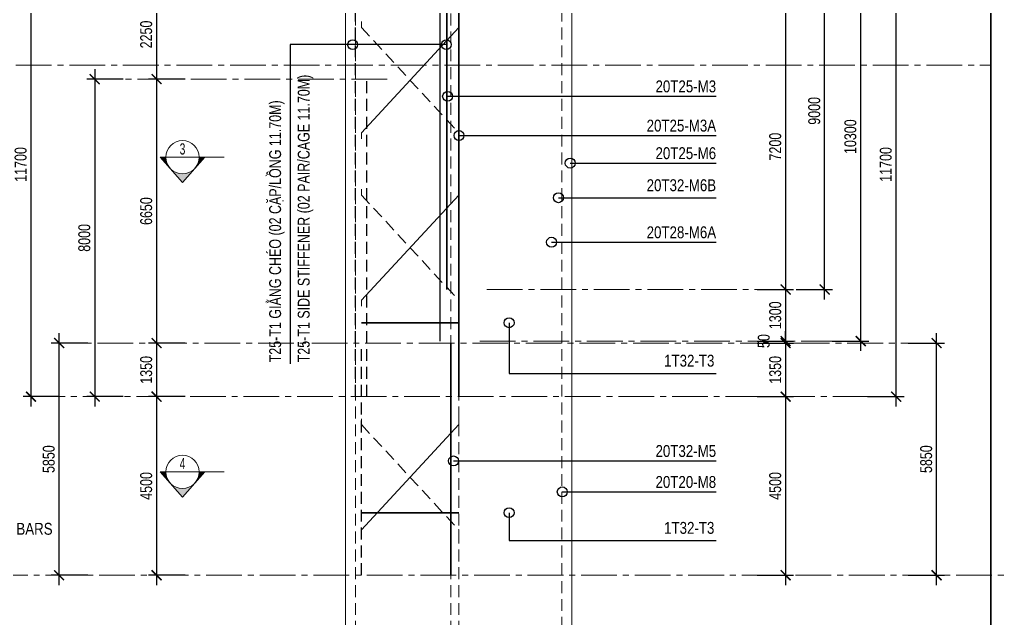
# Model space of a CAD drawing. Header units: millimetres. Extents: x 2746337 to 7547699, y -363432 to 15720.
# Drawn here: x 3775289 to 3799985, y -26997 to -11910 of the extents above; entities that cross this region are included whole.
import ezdxf
from ezdxf.enums import TextEntityAlignment as Align

# ---------------------------------------------------------------- set-up
doc = ezdxf.new("R2010")
doc.units = ezdxf.units.MM
doc.header["$LTSCALE"] = 1200
doc.header["$PDMODE"] = 3
for name, pattern in [('CENTER2', [1.125, 0.75, -0.125, 0.125, -0.125]), ('CONTINOUS', [0]), ('HIDDEN', [0.375, 0.25, -0.125])]:
    doc.linetypes.add(name, pattern=pattern)
for name, color, linetype, lineweight in [('1', 9, 'Continuous', 13), ('BOUND', 3, 'Continuous', 20), ('C1CO', 4, 'Continuous', 35), ('Grid line', 160, 'CENTER2', 5), ('HIDE', 8, 'HIDDEN', 13), ('K-THUOC', 1, 'Continuous', 18), ('LEADER', 8, 'Continuous', 9), ('T1CO', 4, 'Continuous', 20), ('T1HI', 4, 'HIDDEN', 13), ('TCCO', 4, 'Continuous', 35), ('TCHI', 4, 'HIDDEN', 30), ('TEXTMA', 2, 'Continuous', 13), ('TEXTVN', 2, 'Continuous', 20)]:
    doc.layers.add(name, color=color, linetype=linetype, lineweight=lineweight)
doc.styles.add('DB_Arial', font='arial.ttf', dxfattribs={"width": 0.8})
doc.styles.add('SMTEXT', font='arial.ttf', dxfattribs={"width": 0.75})
doc.styles.add('TEXTVN', font='VHELVCN.TTF', dxfattribs={"width": 0.8})
doc.dimstyles.new('BSV1-100', dxfattribs={"dimtxt": 300, "dimasz": 250, "dimexe": 200, "dimexo": 0, "dimgap": 108, "dimtad": 1, "dimdec": 0, "dimdsep": 46, "dimtxsty": 'SMTEXT', "dimblk": 'ARCHTICK', "dimcen": 100, "dimdle": 250, "dimclrd": 256, "dimclre": 256, "dimclrt": 1, "dimadec": 0, "dimazin": 0, "dimtfac": 1, "dimtdec": 0, "dimtix": 1, "dimtmove": 2, "dimatfit": 3, "dimfxl": 720, "dimfxlon": 1, "dimtolj": 1, "dimtzin": 0, "dimarcsym": 0})
doc.dimstyles.new('BSV25', dxfattribs={"dimtxt": 300, "dimasz": 250, "dimexe": 200, "dimexo": 0, "dimgap": 108, "dimtad": 1, "dimdec": 0, "dimlfac": 0.25, "dimdsep": 46, "dimtxsty": 'SMTEXT', "dimblk": 'ARCHTICK', "dimcen": 100, "dimdle": 250, "dimclrd": 256, "dimclre": 256, "dimclrt": 2, "dimadec": 0, "dimazin": 0, "dimtfac": 1, "dimtdec": 0, "dimtix": 1, "dimtmove": 2, "dimatfit": 3, "dimfxl": 800, "dimfxlon": 1, "dimtolj": 1, "dimtzin": 0, "dimarcsym": 0})

# ---------------------------------------------------------------- blocks, each defined once
blk = doc.blocks.new('_ArchTick')
at = {"color": 0, "linetype": 'ByBlock', "const_width": 0.15}
blk.add_lwpolyline([(-0.5, -0.5), (0.5, 0.5)], dxfattribs=at)
blk = doc.blocks.new('*D2662')
at = {"layer": 'Defpoints', "color": 0, "transparency": 16777216}
for p in [(3804039, -9260), (3768926, -13060), (3804039, -13060)]:
    blk.add_point(p, dxfattribs=at)
at = {"layer": 'K-THUOC', "lineweight": -2, "transparency": 16777216}
for p, q in [((3768926, -9010), (3768926, -13310)), ((3769646, -9260), (3768726, -9260)), ((3769646, -13060), (3768726, -13060))]:
    blk.add_line(p, q, dxfattribs=at)
at = {"layer": 'K-THUOC', "lineweight": -2, "transparency": 16777216, "xscale": 250, "yscale": 250, "zscale": 250}
for p, rotation in [((3768926, -9260), 90), ((3768926, -13060), 270)]:
    blk.add_blockref('_ArchTick', p, dxfattribs=dict(at, rotation=rotation))
at = {"layer": 'K-THUOC', "color": 1, "transparency": 16777216, "insert": (3768665, -11160), "char_height": 300, "attachment_point": 5, "rotation": 90, "style": 'SMTEXT'}
blk.add_mtext('\\A1;3800', dxfattribs=at)
blk = doc.blocks.new('SIGSEC')
at = {"layer": '1', "lineweight": 9}
h = blk.add_hatch(color=256, dxfattribs=at)
h.dxf.hatch_style = 1
h.paths.add_polyline_path([(-420, 0), (-560, 0), (-315, -278, -0.182676)])
h = blk.add_hatch(color=256, dxfattribs=at)
h.dxf.hatch_style = 1
h.paths.add_polyline_path([(560, 0), (420, 0, -0.182676), (315, -278)])
h = blk.add_hatch(color=256, dxfattribs=at)
h.dxf.hatch_style = 1
h.paths.add_polyline_path([(315, -278, -0.451416), (-315, -278), (0, -635)])
at = {"layer": '1', "lineweight": 9, "elevation": 0}
blk.add_lwpolyline([(1050, 0), (-560, 0), (0, -635), (560, 0)], dxfattribs=at)
at = {"layer": '1', "lineweight": 9}
blk.add_circle((0, 0), 420, dxfattribs=at)
at = {"layer": 'BOUND', "lineweight": 9, "style": 'TEXTVN', "width": 0.8}
blk.add_attdef('SEC', text='', height=280, dxfattribs=at).set_placement((0, 210, 0), align=Align.MIDDLE_CENTER)
blk = doc.blocks.new('*D2713')
at = {"layer": 'Defpoints', "color": 0, "transparency": 16777216}
for p in [(3787822, -11510), (3787822, -18710), (3794597, -18710)]:
    blk.add_point(p, dxfattribs=at)
at = {"layer": 'K-THUOC', "lineweight": -2, "transparency": 16777216}
for p, q in [((3794597, -11260), (3794597, -18960)), ((3793877, -11510), (3794797, -11510)), ((3793877, -18710), (3794797, -18710))]:
    blk.add_line(p, q, dxfattribs=at)
at = {"layer": 'K-THUOC', "lineweight": -2, "transparency": 16777216, "xscale": 250, "yscale": 250, "zscale": 250}
for p, rotation in [((3794597, -11510), 90), ((3794597, -18710), 270)]:
    blk.add_blockref('_ArchTick', p, dxfattribs=dict(at, rotation=rotation))
at = {"layer": 'K-THUOC', "color": 1, "transparency": 16777216, "insert": (3794336, -15110), "char_height": 300, "attachment_point": 5, "rotation": 90, "style": 'SMTEXT'}
blk.add_mtext('\\A1;7200', dxfattribs=at)
blk = doc.blocks.new('*D2714')
at = {"layer": 'Defpoints', "color": 0, "transparency": 16777216}
for p in [(3787822, -20010), (3787822, -20060), (3794597, -20060)]:
    blk.add_point(p, dxfattribs=at)
at = {"layer": 'K-THUOC', "lineweight": -2, "transparency": 16777216}
for p, q in [((3794597, -20010), (3794597, -19760)), ((3793877, -20010), (3794797, -20010)), ((3793877, -20060), (3794797, -20060)), ((3794597, -20010), (3794597, -20060)), ((3794597, -20060), (3794597, -20310))]:
    blk.add_line(p, q, dxfattribs=at)
at = {"layer": 'K-THUOC', "lineweight": -2, "transparency": 16777216, "xscale": 250, "yscale": 250, "zscale": 250}
for p, rotation in [((3794597, -20010), 270), ((3794597, -20060), 90)]:
    blk.add_blockref('_ArchTick', p, dxfattribs=dict(at, rotation=rotation))
at = {"layer": 'K-THUOC', "color": 1, "transparency": 16777216, "insert": (3794047, -20010), "char_height": 300, "attachment_point": 5, "rotation": 90, "style": 'SMTEXT'}
blk.add_mtext('\\A1;50', dxfattribs=at)
blk = doc.blocks.new('*D2715')
at = {"layer": 'Defpoints', "color": 0, "transparency": 16777216}
for p in [(3787822, -20060), (3787822, -21410), (3794597, -21410)]:
    blk.add_point(p, dxfattribs=at)
at = {"layer": 'K-THUOC', "lineweight": -2, "transparency": 16777216}
for p, q in [((3794597, -19810), (3794597, -21660)), ((3793877, -20060), (3794797, -20060)), ((3793877, -21410), (3794797, -21410))]:
    blk.add_line(p, q, dxfattribs=at)
at = {"layer": 'K-THUOC', "lineweight": -2, "transparency": 16777216, "xscale": 250, "yscale": 250, "zscale": 250}
for p, rotation in [((3794597, -20060), 90), ((3794597, -21410), 270)]:
    blk.add_blockref('_ArchTick', p, dxfattribs=dict(at, rotation=rotation))
at = {"layer": 'K-THUOC', "color": 1, "transparency": 16777216, "insert": (3794336, -20735), "char_height": 300, "attachment_point": 5, "rotation": 90, "style": 'SMTEXT'}
blk.add_mtext('\\A1;1350', dxfattribs=at)
blk = doc.blocks.new('*D2716')
at = {"layer": 'Defpoints', "color": 0, "transparency": 16777216}
for p in [(3787472, -21410), (3787822, -25910), (3794597, -25910)]:
    blk.add_point(p, dxfattribs=at)
at = {"layer": 'K-THUOC', "lineweight": -2, "transparency": 16777216}
for p, q in [((3794597, -21160), (3794597, -26160)), ((3793877, -21410), (3794797, -21410)), ((3793877, -25910), (3794797, -25910))]:
    blk.add_line(p, q, dxfattribs=at)
at = {"layer": 'K-THUOC', "lineweight": -2, "transparency": 16777216, "xscale": 250, "yscale": 250, "zscale": 250}
for p, rotation in [((3794597, -21410), 90), ((3794597, -25910), 270)]:
    blk.add_blockref('_ArchTick', p, dxfattribs=dict(at, rotation=rotation))
at = {"layer": 'K-THUOC', "color": 1, "transparency": 16777216, "insert": (3794336, -23660), "char_height": 300, "attachment_point": 5, "rotation": 90, "style": 'SMTEXT'}
blk.add_mtext('\\A1;4500', dxfattribs=at)
blk = doc.blocks.new('*D2717')
at = {"layer": 'Defpoints', "color": 0, "transparency": 16777216}
for p in [(3787322, -20060), (3798402, -20060), (3787322, -25910)]:
    blk.add_point(p, dxfattribs=at)
at = {"layer": 'K-THUOC', "lineweight": -2, "transparency": 16777216}
for p, q in [((3798402, -26160), (3798402, -19810)), ((3797682, -20060), (3798602, -20060)), ((3797682, -25910), (3798602, -25910))]:
    blk.add_line(p, q, dxfattribs=at)
at = {"layer": 'K-THUOC', "lineweight": -2, "transparency": 16777216, "xscale": 250, "yscale": 250, "zscale": 250}
for p, rotation in [((3798402, -20060), 90), ((3798402, -25910), 270)]:
    blk.add_blockref('_ArchTick', p, dxfattribs=dict(at, rotation=rotation))
at = {"layer": 'K-THUOC', "color": 1, "transparency": 16777216, "insert": (3798141, -22985), "char_height": 300, "attachment_point": 5, "rotation": 90, "style": 'SMTEXT'}
blk.add_mtext('\\A1;5850', dxfattribs=at)
blk = doc.blocks.new('*D2718')
at = {"layer": 'Defpoints', "color": 0, "transparency": 16777216}
for p in [(3786771, -9710), (3797384, -9710), (3786771, -21410)]:
    blk.add_point(p, dxfattribs=at)
at = {"layer": 'K-THUOC', "lineweight": -2, "transparency": 16777216}
for p, q in [((3797384, -21660), (3797384, -9460)), ((3796664, -9710), (3797584, -9710)), ((3796664, -21410), (3797584, -21410))]:
    blk.add_line(p, q, dxfattribs=at)
at = {"layer": 'K-THUOC', "lineweight": -2, "transparency": 16777216, "xscale": 250, "yscale": 250, "zscale": 250}
for p, rotation in [((3797384, -9710), 90), ((3797384, -21410), 270)]:
    blk.add_blockref('_ArchTick', p, dxfattribs=dict(at, rotation=rotation))
at = {"layer": 'K-THUOC', "color": 1, "transparency": 16777216, "insert": (3797122, -15560), "char_height": 300, "attachment_point": 5, "rotation": 90, "style": 'SMTEXT'}
blk.add_mtext('\\A1;11700', dxfattribs=at)
blk = doc.blocks.new('*D2721')
at = {"layer": 'Defpoints', "color": 0, "transparency": 16777216}
for p in [(3786890, -9710), (3796491, -9710), (3786890, -20010)]:
    blk.add_point(p, dxfattribs=at)
at = {"layer": 'K-THUOC', "lineweight": -2, "transparency": 16777216}
for p, q in [((3796491, -20260), (3796491, -9460)), ((3795771, -9710), (3796691, -9710)), ((3795771, -20010), (3796691, -20010))]:
    blk.add_line(p, q, dxfattribs=at)
at = {"layer": 'K-THUOC', "lineweight": -2, "transparency": 16777216, "xscale": 250, "yscale": 250, "zscale": 250}
for p, rotation in [((3796491, -9710), 90), ((3796491, -20010), 270)]:
    blk.add_blockref('_ArchTick', p, dxfattribs=dict(at, rotation=rotation))
at = {"layer": 'K-THUOC', "color": 1, "transparency": 16777216, "insert": (3796230, -14860), "char_height": 300, "attachment_point": 5, "rotation": 90, "style": 'SMTEXT'}
blk.add_mtext('\\A1;10300', dxfattribs=at)
blk = doc.blocks.new('*D2722')
at = {"layer": 'Defpoints', "color": 0, "transparency": 16777216}
for p in [(3787065, -9710), (3795580, -9710), (3787065, -18710)]:
    blk.add_point(p, dxfattribs=at)
at = {"layer": 'K-THUOC', "lineweight": -2, "transparency": 16777216}
for p, q in [((3795580, -18960), (3795580, -9460)), ((3794860, -9710), (3795780, -9710)), ((3794860, -18710), (3795780, -18710))]:
    blk.add_line(p, q, dxfattribs=at)
at = {"layer": 'K-THUOC', "lineweight": -2, "transparency": 16777216, "xscale": 250, "yscale": 250, "zscale": 250}
for p, rotation in [((3795580, -9710), 90), ((3795580, -18710), 270)]:
    blk.add_blockref('_ArchTick', p, dxfattribs=dict(at, rotation=rotation))
at = {"layer": 'K-THUOC', "color": 1, "transparency": 16777216, "insert": (3795319, -14210), "char_height": 300, "attachment_point": 5, "rotation": 90, "style": 'SMTEXT'}
blk.add_mtext('\\A1;9000', dxfattribs=at)
blk = doc.blocks.new('*D2725')
at = {"layer": 'Defpoints', "color": 0, "transparency": 16777216}
for p in [(3783798, -11160), (3778742, -13410), (3783822, -13410)]:
    blk.add_point(p, dxfattribs=at)
at = {"layer": 'K-THUOC', "lineweight": -2, "transparency": 16777216}
for p, q in [((3778742, -10910), (3778742, -13660)), ((3779462, -11160), (3778542, -11160)), ((3779462, -13410), (3778542, -13410))]:
    blk.add_line(p, q, dxfattribs=at)
at = {"layer": 'K-THUOC', "lineweight": -2, "transparency": 16777216, "xscale": 250, "yscale": 250, "zscale": 250}
for p, rotation in [((3778742, -11160), 90), ((3778742, -13410), 270)]:
    blk.add_blockref('_ArchTick', p, dxfattribs=dict(at, rotation=rotation))
at = {"layer": 'K-THUOC', "color": 1, "transparency": 16777216, "insert": (3778481, -12285), "char_height": 300, "attachment_point": 5, "rotation": 90, "style": 'SMTEXT'}
blk.add_mtext('\\A1;2250', dxfattribs=at)
blk = doc.blocks.new('*D2726')
at = {"layer": 'Defpoints', "color": 0, "transparency": 16777216}
for p in [(3783798, -21410), (3778742, -25910), (3783798, -25910)]:
    blk.add_point(p, dxfattribs=at)
at = {"layer": 'K-THUOC', "lineweight": -2, "transparency": 16777216}
for p, q in [((3778742, -21160), (3778742, -26160)), ((3779462, -21410), (3778542, -21410)), ((3779462, -25910), (3778542, -25910))]:
    blk.add_line(p, q, dxfattribs=at)
at = {"layer": 'K-THUOC', "lineweight": -2, "transparency": 16777216, "xscale": 250, "yscale": 250, "zscale": 250}
for p, rotation in [((3778742, -21410), 90), ((3778742, -25910), 270)]:
    blk.add_blockref('_ArchTick', p, dxfattribs=dict(at, rotation=rotation))
at = {"layer": 'K-THUOC', "color": 1, "transparency": 16777216, "insert": (3778481, -23660), "char_height": 300, "attachment_point": 5, "rotation": 90, "style": 'SMTEXT'}
blk.add_mtext('\\A1;4500', dxfattribs=at)
blk = doc.blocks.new('*D2727')
at = {"layer": 'Defpoints', "color": 0, "transparency": 16777216}
for p in [(3775577, -9710), (3783998, -9710), (3783998, -21410)]:
    blk.add_point(p, dxfattribs=at)
at = {"layer": 'K-THUOC', "lineweight": -2, "transparency": 16777216}
for p, q in [((3775577, -21660), (3775577, -9460)), ((3776297, -9710), (3775377, -9710)), ((3776297, -21410), (3775377, -21410))]:
    blk.add_line(p, q, dxfattribs=at)
at = {"layer": 'K-THUOC', "lineweight": -2, "transparency": 16777216, "xscale": 250, "yscale": 250, "zscale": 250}
for p, rotation in [((3775577, -9710), 90), ((3775577, -21410), 270)]:
    blk.add_blockref('_ArchTick', p, dxfattribs=dict(at, rotation=rotation))
at = {"layer": 'K-THUOC', "color": 1, "transparency": 16777216, "insert": (3775316, -15560), "char_height": 300, "attachment_point": 5, "rotation": 90, "style": 'SMTEXT'}
blk.add_mtext('\\A1;11700', dxfattribs=at)
blk = doc.blocks.new('*D2735')
at = {"layer": 'Defpoints', "color": 0, "transparency": 16777216}
for p in [(3783822, -13410), (3778742, -20060), (3783822, -20060)]:
    blk.add_point(p, dxfattribs=at)
at = {"layer": 'K-THUOC', "lineweight": -2, "transparency": 16777216}
for p, q in [((3778742, -13160), (3778742, -20310)), ((3779462, -13410), (3778542, -13410)), ((3779462, -20060), (3778542, -20060))]:
    blk.add_line(p, q, dxfattribs=at)
at = {"layer": 'K-THUOC', "lineweight": -2, "transparency": 16777216, "xscale": 250, "yscale": 250, "zscale": 250}
for p, rotation in [((3778742, -13410), 90), ((3778742, -20060), 270)]:
    blk.add_blockref('_ArchTick', p, dxfattribs=dict(at, rotation=rotation))
at = {"layer": 'K-THUOC', "color": 1, "transparency": 16777216, "insert": (3778481, -16735), "char_height": 300, "attachment_point": 5, "rotation": 90, "style": 'SMTEXT'}
blk.add_mtext('\\A1;6650', dxfattribs=at)
blk = doc.blocks.new('*D2736')
at = {"layer": 'Defpoints', "color": 0, "transparency": 16777216}
for p in [(3784372, -20060), (3778742, -21410), (3784372, -21410)]:
    blk.add_point(p, dxfattribs=at)
at = {"layer": 'K-THUOC', "lineweight": -2, "transparency": 16777216}
for p, q in [((3778742, -19810), (3778742, -21660)), ((3779462, -20060), (3778542, -20060)), ((3779462, -21410), (3778542, -21410))]:
    blk.add_line(p, q, dxfattribs=at)
at = {"layer": 'K-THUOC', "lineweight": -2, "transparency": 16777216, "xscale": 250, "yscale": 250, "zscale": 250}
for p, rotation in [((3778742, -20060), 90), ((3778742, -21410), 270)]:
    blk.add_blockref('_ArchTick', p, dxfattribs=dict(at, rotation=rotation))
at = {"layer": 'K-THUOC', "color": 1, "transparency": 16777216, "insert": (3778481, -20735), "char_height": 300, "attachment_point": 5, "rotation": 90, "style": 'SMTEXT'}
blk.add_mtext('\\A1;1350', dxfattribs=at)
blk = doc.blocks.new('*D2738')
at = {"layer": 'Defpoints', "color": 0, "transparency": 16777216}
for p in [(3776286, -20060), (3784529, -20060), (3784529, -25910)]:
    blk.add_point(p, dxfattribs=at)
at = {"layer": 'K-THUOC', "lineweight": -2, "transparency": 16777216}
for p, q in [((3776286, -26160), (3776286, -19810)), ((3777006, -20060), (3776086, -20060)), ((3777006, -25910), (3776086, -25910))]:
    blk.add_line(p, q, dxfattribs=at)
at = {"layer": 'K-THUOC', "lineweight": -2, "transparency": 16777216, "xscale": 250, "yscale": 250, "zscale": 250}
for p, rotation in [((3776286, -20060), 90), ((3776286, -25910), 270)]:
    blk.add_blockref('_ArchTick', p, dxfattribs=dict(at, rotation=rotation))
at = {"layer": 'K-THUOC', "color": 1, "transparency": 16777216, "insert": (3776025, -22985), "char_height": 300, "attachment_point": 5, "rotation": 90, "style": 'SMTEXT'}
blk.add_mtext('\\A1;5850', dxfattribs=at)
blk = doc.blocks.new('*D2739')
at = {"layer": 'Defpoints', "color": 0, "transparency": 16777216}
for p in [(3787822, -18710), (3787822, -20010), (3794597, -20010)]:
    blk.add_point(p, dxfattribs=at)
at = {"layer": 'K-THUOC', "lineweight": -2, "transparency": 16777216}
for p, q in [((3794597, -18460), (3794597, -20260)), ((3793877, -18710), (3794797, -18710)), ((3793877, -20010), (3794797, -20010))]:
    blk.add_line(p, q, dxfattribs=at)
at = {"layer": 'K-THUOC', "lineweight": -2, "transparency": 16777216, "xscale": 250, "yscale": 250, "zscale": 250}
for p, rotation in [((3794597, -18710), 90), ((3794597, -20010), 270)]:
    blk.add_blockref('_ArchTick', p, dxfattribs=dict(at, rotation=rotation))
at = {"layer": 'K-THUOC', "color": 1, "transparency": 16777216, "insert": (3794336, -19360), "char_height": 300, "attachment_point": 5, "rotation": 90, "style": 'SMTEXT'}
blk.add_mtext('\\A1;1300', dxfattribs=at)
blk = doc.blocks.new('*D2740')
at = {"layer": 'Defpoints', "color": 0, "transparency": 16777216}
for p in [(3781764, -13410), (3777182, -21410), (3781764, -21410)]:
    blk.add_point(p, dxfattribs=at)
at = {"layer": 'K-THUOC', "lineweight": -2, "transparency": 16777216}
for p, q in [((3777182, -13160), (3777182, -21660)), ((3777902, -13410), (3776982, -13410)), ((3777902, -21410), (3776982, -21410))]:
    blk.add_line(p, q, dxfattribs=at)
at = {"layer": 'K-THUOC', "lineweight": -2, "transparency": 16777216, "xscale": 250, "yscale": 250, "zscale": 250}
for p, rotation in [((3777182, -13410), 90), ((3777182, -21410), 270)]:
    blk.add_blockref('_ArchTick', p, dxfattribs=dict(at, rotation=rotation))
at = {"layer": 'K-THUOC', "color": 1, "transparency": 16777216, "insert": (3776921, -17410), "char_height": 300, "attachment_point": 5, "rotation": 90, "style": 'SMTEXT'}
blk.add_mtext('\\A1;8000', dxfattribs=at)

msp = doc.modelspace()

# ---------------------------------------------------------------- linework, layer by layer
at = {"layer": 'BOUND'}
msp.add_lwpolyline([(3783507.3, -44910), (3789207.3, -44910), (3789207.3, -1410), (3783507.3, -1410)], close=True, dxfattribs=at)
at = {"layer": 'C1CO'}
for p, q in [((3799769.3, 90), (3799769.3, -44910)), ((3786357.3, -9710.3), (3786357.3, -21410.3)), ((3783907.3, -19548.2), (3786357.3, -19548.2)), ((3786157.3, -20060), (3786157.3, -25910)), ((3783907.3, -24334), (3786357.3, -24334))]:
    msp.add_line(p, q, dxfattribs=at)
at = {"layer": 'Grid line', "color": 2}
msp.add_line((3765745.1, -13060), (3799769.3, -13060), dxfattribs=at)
at = {"layer": 'Grid line'}
for p, q in [((3784557.7, -13410), (3777929.1, -13410)), ((3787065.2, -18710), (3795780.5, -18710)), ((3798401.7, -20060.4), (3777006.9, -20060.4)), ((3786890.5, -20010), (3795959.6, -20010)), ((3796684.4, -21410.4), (3775377.1, -21410)), ((3770544.3, -25910), (3831983.7, -25910))]:
    msp.add_line(p, q, dxfattribs=at)
at = {"layer": 'HIDE'}
for p, q in [((3783757.3, -44910), (3783757.3, -410)), ((3786157.3, -44910), (3786157.3, -410)), ((3786357.3, -44910), (3786357.3, -410)), ((3788957.3, -410), (3788957.3, -44910))]:
    msp.add_line(p, q, dxfattribs=at)
at = {"layer": 'T1CO'}
for points in [[(3786357.3, -11960.3), (3786357.3, -12110.3), (3783907.3, -14760.3), (3783907.3, -14910.3)], [(3786357.3, -16180.8), (3786357.3, -16330.8), (3783907.3, -18980.8), (3783907.3, -19130.8)], [(3786357.3, -21965.7), (3786357.3, -22115.7), (3783907.3, -24765.7), (3783907.3, -24915.7)]]:
    msp.add_lwpolyline(points, dxfattribs=at)
at = {"layer": 'T1HI'}
for points in [[(3783907.3, -11960.3), (3783907.3, -12110.3), (3786357.3, -14760.3), (3786357.3, -14910.3)], [(3783907.3, -16180.8), (3783907.3, -16330.8), (3786357.3, -18980.8), (3786357.3, -19130.8)], [(3783907.3, -21965.7), (3783907.3, -22115.7), (3786357.3, -24765.7), (3786357.3, -24915.7)]]:
    msp.add_lwpolyline(points, dxfattribs=at)
at = {"layer": 'TCCO'}
msp.add_line((3786060.5, -9710.3), (3786060.5, -18710), dxfattribs=at)
at = {"layer": 'TCHI', "linetype": 'HIDDEN'}
for p, q in [((3783757.3, -21410), (3783757.3, -9710)), ((3783907.3, -25910), (3783907.3, -20060))]:
    msp.add_line(p, q, dxfattribs=at)
at = {"layer": 'TCHI', "color": 6, "linetype": 'CONTINOUS'}
msp.add_line((3785885.8, -20010), (3785885.8, -9710.3), dxfattribs=at)
at = {"layer": 'TCHI', "color": 6, "linetype": 'HIDDEN'}
msp.add_line((3784043.3, -21410.4), (3784043.3, -13410), dxfattribs=at)

# ---------------------------------------------------------------- block references
at = {"layer": '1', "lineweight": 20}
for p, values in [((3779395, -15379), {'SEC': '3'}), ((3779395, -23307.2, 0), {'SEC': '4'})]:
    msp.add_blockref('SIGSEC', p, dxfattribs=at).add_auto_attribs(values)

# ---------------------------------------------------------------- texts
at = {"layer": 'TEXTMA', "style": 'DB_Arial', "width": 0.8}
for s, p in [('20T25-M3', (3792845.4, -13742.4)), ('20T25-M3A', (3792845.4, -14731)), ('20T25-M6', (3792845.4, -15425.6)), ('20T32-M6B', (3792845.4, -16233.2)), ('20T28-M6A', (3792845.4, -17418.9)), ('1T32-T3', (3792801.2, -20653.8)), ('20T32-M5', (3792845.4, -22929.7)), ('20T20-M8', (3792845.4, -23709.8)), ('1T32-T3', (3792801.2, -24866.7))]:
    msp.add_text(s, height=300, rotation=360, dxfattribs=at).set_placement(p, align=Align.RIGHT)
at = {"layer": 'TEXTVN', "lineweight": 20, "style": 'SMTEXT', "width": 0.75}
for s, p in [('T25-T1 SIDE STIFFENER (02 PAIR/CAGE 11.70M)', (3782600, -20545.9)), ('T25-T1 GIẰNG CHÉO (02 CẶP/LỒNG 11.70M)', (3781880, -20545.9))]:
    msp.add_text(s, height=300, rotation=90, dxfattribs=at).set_placement(p)
at = {"layer": 'TEXTVN', "style": 'DB_Arial', "width": 0.8}
msp.add_text('BOTTOM LEVEL OF MAIN BARS', height=300, dxfattribs=at).set_placement((3771054.7, -24890))

# ---------------------------------------------------------------- dimensions: what is measured, and where the dimension line sits
at = {"layer": 'K-THUOC'}
for base, p1, p2, picture, middle in [((3768926.3, -13060), (3804039.5, -9260), (3804039.5, -13060), '*D2662', (3768665.1, -11160)), ((3775577.1, -9710), (3783997.6, -21410), (3783997.6, -9710), '*D2727', (3775315.9, -15560)), ((3797383.6, -9710.3), (3786770.6, -21410), (3786770.6, -9710.3), '*D2718', (3797122.5, -15560.2)), ((3796491.1074, -9710.4881), (3786890.4825, -20010), (3786890.4813, -9710.4881), '*D2721', (3796229.8332, -14860.244)), ((3795580.4933, -9710.4904), (3787065.1972, -18710), (3787065.1972, -9710.4904), '*D2722', (3795319.3214, -14210.2452)), ((3778741.8, -13410), (3783797.6, -11160.3), (3783822, -13410), '*D2725', (3778480.6, -12285.2)), ((3794597, -18710), (3787822, -11510.3), (3787822, -18710), '*D2713', (3794335.8, -15110.2)), ((3777181.8, -21410), (3781763.8, -13410), (3781763.8, -21410), '*D2740', (3776920.6, -17410)), ((3778741.8, -20060.4), (3783822, -13410), (3783822, -20060.4), '*D2735', (3778480.6, -16735.2)), ((3794597, -20010), (3787822, -18710), (3787822, -20010), '*D2739', (3794335.7, -19360)), ((3776286.1, -20060), (3784529, -25910), (3784529, -20060), '*D2738', (3776025, -22985)), ((3778741.8, -21410.4), (3784371.7, -20060.4), (3784371.7, -21410.4), '*D2736', (3778480.5, -20735.4)), ((3798401.7, -20060), (3787322, -25910), (3787322, -20060), '*D2717', (3798140.5, -22985)), ((3794597, -21410), (3787822, -20060), (3787822, -21410), '*D2715', (3794335.7, -20735)), ((3778741.8, -25910), (3783797.6, -21410), (3783797.6, -25910), '*D2726', (3778480.6, -23660)), ((3794597, -25910), (3787472, -21410), (3787822, -25910), '*D2716', (3794335.8, -23660))]:
    dim = msp.add_linear_dim(base=base, p1=p1, p2=p2, angle=90, dimstyle='BSV1-100', dxfattribs=at)
    dim.commit()
    dim.dimension.update_dxf_attribs({"geometry": picture, "text_midpoint": middle})
dim = msp.add_linear_dim(base=(3794597, -20060), p1=(3787822, -20010), p2=(3787822, -20060), angle=90, dimstyle='BSV1-100', dxfattribs=at)
dim.commit()
dim.dimension.update_dxf_attribs({"geometry": '*D2714', "text_midpoint": (3794046.6, -20010), "dimtype": 160})

# ---------------------------------------------------------------- leaders
at = {"layer": 'LEADER'}
for points in [[(3786044, -12541.5), (3782107, -12541.5), (3782107, -18541.5)], [(3783683, -12541.5), (3782107, -12541.5), (3782107, -20579.5)], [(3786077.4, -13842.4), (3792845.4, -13842.4)], [(3786363.4, -14831), (3792845.4, -14831)], [(3789167.7, -15525.6), (3792845.4, -15525.6)], [(3788870.9, -16397.7), (3792845.4, -16397.7)], [(3788696.2, -17518.9), (3792845.4, -17518.9)], [(3787627.7, -19548.2), (3787627.7, -20825.3), (3792845.4, -20825.3)], [(3786227.4, -23029.7), (3792845.4, -23029.7)], [(3788967.7, -23809.8), (3792845.4, -23809.8)], [(3787627.7, -24334), (3787627.7, -25038.3), (3792845.4, -25038.3)]]:
    msp.add_leader(points, dimstyle='BSV25', override={"dimldrblk": 'Origin'}, dxfattribs=at)

doc.saveas('drawing.dxf')
